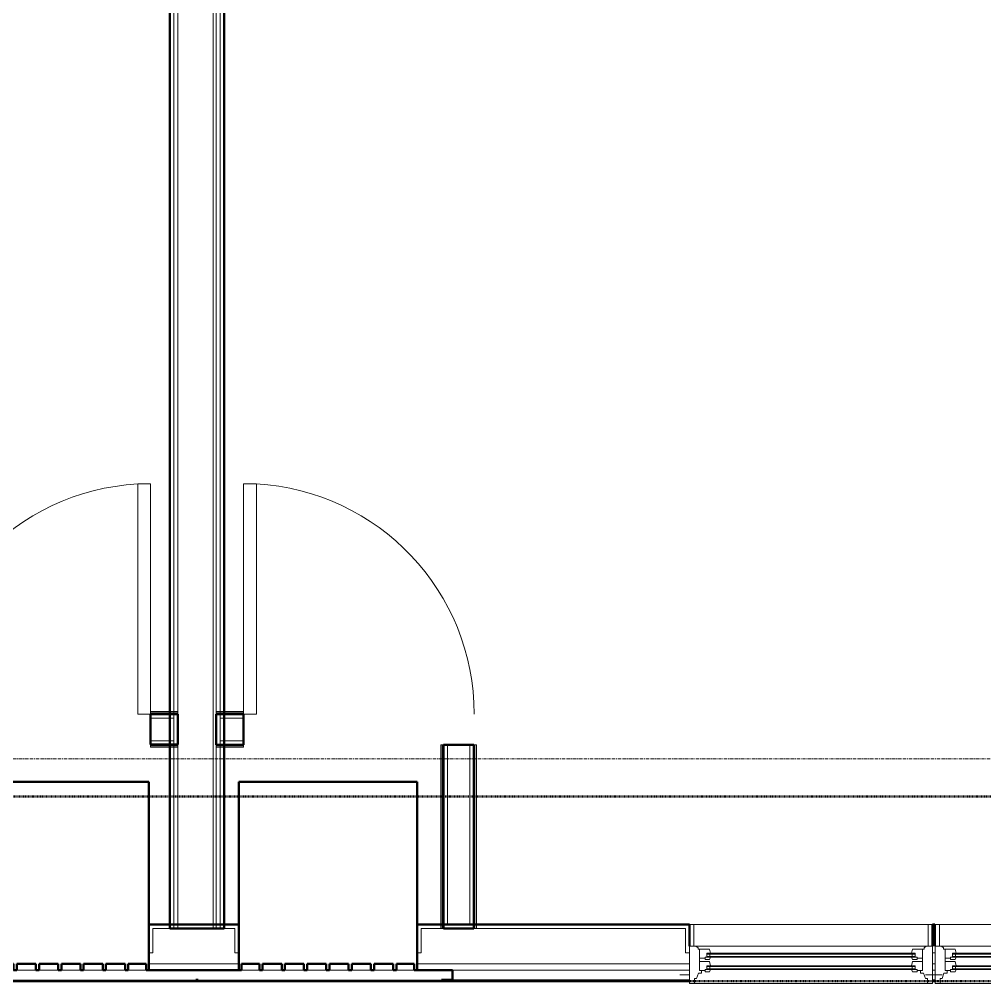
# Model space of a CAD drawing. Header units: inches. Extents: x -4235 to -464, y 9767 to 12347.
# Drawn here: x -2742.5 to -2591.6, y 11247 to 11397.8 of the extents above; entities that cross this region are included whole.
import ezdxf

# ---------------------------------------------------------------- set-up
doc = ezdxf.new("R2010")
doc.units = ezdxf.units.IN
doc.header["$MEASUREMENT"] = 0
doc.linetypes.add('Dash 1_16_', pattern=[0.125, 0.0625, -0.0625])
doc.linetypes.add('Grid Line 1_2_', pattern=[0.875, 0.5, -0.125, 0.125, -0.125])
for name, color, linetype, lineweight in [('0-1', 7, 'Continuous', 5), ('0-2', 10, 'Continuous', 9), ('A-DOOR-1', 7, 'Continuous', 9), ('A-DOOR-2', 90, 'Continuous', 20), ('A-GENM', 5, 'Continuous', 9), ('A-GENM-5', 5, 'Continuous', 50), ('A-GLAZ-1', 151, 'Continuous', 9), ('A-GLAZ-2', 151, 'Continuous', 20), ('A-GLAZ-3', 151, 'Continuous', 50), ('A-WALL', 113, 'Continuous', 13), ('A-WALL-1', 250, 'Continuous', 50), ('A-WALL-2', 50, 'Continuous', 13), ('A-WALL-3', 10, 'Continuous', 9), ('A-WALL-4', 254, 'Continuous', 9), ('A-WALL-5', 7, 'Continuous', 9), ('A-WALL-6', 113, 'Continuous', 9), ('A-WALL-7', 113, 'Continuous', 50), ('C-PROP-LINE-1', 91, 'Dash 1_16_', 50), ('I-WALL-1', 250, 'Continuous', 50), ('I-WALL-2', 10, 'Continuous', 9), ('I-WALL-3', 254, 'Continuous', 9), ('S-GRID-1', 1, 'Grid Line 1_2_', 9)]:
    doc.layers.add(name, color=color, linetype=linetype, lineweight=lineweight)

# ---------------------------------------------------------------- blocks, each defined once
blk = doc.blocks.new('Basic Wall _ INT - W4BØF - _5_8 GYP - 2X4 WOOD_BATT_ - 5_8 GYP_ - ___-3182013-BACKGROUND - 3RD FLOOR')
at = {"layer": 'A-WALL-3'}
for p, q in [((-2718.38, 11289.49), (-2718.95, 11289.49)), ((-2718.95, 11289.14), (-2718.38, 11289.14)), ((-2717.72, 11289.49), (-2718.35, 11289.49)), ((-2718.35, 11289.14), (-2717.72, 11289.14)), ((-2717.72, 11289.49), (-2717.72, 11289.55)), ((-2717.72, 11289.55), (-2717.72, 11289.43)), ((-2717.72, 11289.34), (-2717.72, 11289.49)), ((-2717.72, 11289.43), (-2717.72, 11289.28)), ((-2717.72, 11289.28), (-2717.72, 11289.34)), ((-2717.72, 11289.28), (-2717.72, 11289.26)), ((-2717.72, 11289.26), (-2717.72, 11289.25)), ((-2717.72, 11289.26), (-2717.72, 11289.26)), ((-2717.72, 11289.25), (-2717.72, 11289.24)), ((-2717.72, 11289.24), (-2717.72, 11289.18)), ((-2717.72, 11289.18), (-2717.72, 11289.14)), ((-2717.72, 11289.14), (-2717.72, 11289.16))]:
    blk.add_line(p, q, dxfattribs=at)
at = {"layer": 'A-WALL-4'}
for p, q in [((-2722, 11289.55), (-2722, 11289.49)), ((-2722, 11289.49), (-2722, 11289.34)), ((-2718.97, 11289.49), (-2722, 11289.49)), ((-2722, 11289.34), (-2722, 11289.28)), ((-2722, 11289.16), (-2722, 11289.14)), ((-2722, 11289.14), (-2718.97, 11289.14)), ((-2718.38, 11289.55), (-2718.95, 11289.55)), ((-2718.38, 11289.26), (-2718.95, 11289.26)), ((-2717.72, 11289.55), (-2718.35, 11289.55)), ((-2717.72, 11289.26), (-2718.35, 11289.26))]:
    blk.add_line(p, q, dxfattribs=at)
at = {"layer": 'A-WALL-5'}
for p, q in [((-2722, 11289.26), (-2722, 11289.55)), ((-2718.97, 11289.55), (-2722, 11289.55)), ((-2718.97, 11289.26), (-2722, 11289.26)), ((-2722, 11289.18), (-2722, 11289.26)), ((-2722, 11289.14), (-2722, 11289.18))]:
    blk.add_line(p, q, dxfattribs=at)
blk = doc.blocks.new('Basic Wall _ INT - W4BØF - _5_8 GYP - 2X4 WOOD_BATT_ - 5_8 GYP_ - ___-3182012-BACKGROUND - 3RD FLOOR')
at = {"layer": 'A-WALL-3'}
for p, q in [((-2718.95, 11284.39), (-2718.38, 11284.39)), ((-2718.38, 11284.04), (-2718.95, 11284.04)), ((-2718.35, 11284.39), (-2717.72, 11284.39)), ((-2717.72, 11284.04), (-2718.35, 11284.04)), ((-2717.72, 11284.39), (-2717.72, 11284.34)), ((-2717.72, 11284.36), (-2717.72, 11284.39)), ((-2717.72, 11284.34), (-2717.72, 11284.32)), ((-2717.72, 11284.32), (-2717.72, 11284.26)), ((-2717.72, 11284.26), (-2717.72, 11284.24)), ((-2717.72, 11284.18), (-2717.72, 11284.25)), ((-2717.72, 11284.24), (-2717.72, 11284.18)), ((-2717.72, 11284.18), (-2717.72, 11284.09)), ((-2717.72, 11284.04), (-2717.72, 11284.18)), ((-2717.72, 11284.09), (-2717.72, 11283.97)), ((-2717.72, 11283.97), (-2717.72, 11284.04))]:
    blk.add_line(p, q, dxfattribs=at)
at = {"layer": 'A-WALL-4'}
for p, q in [((-2722, 11284.39), (-2722, 11284.36)), ((-2722, 11284.39), (-2718.97, 11284.39)), ((-2722, 11284.25), (-2722, 11284.18)), ((-2722, 11284.18), (-2722, 11284.04)), ((-2722, 11284.04), (-2722, 11283.97)), ((-2718.97, 11284.04), (-2722, 11284.04)), ((-2718.95, 11284.26), (-2718.38, 11284.26)), ((-2718.38, 11283.97), (-2718.95, 11283.97)), ((-2718.35, 11284.26), (-2717.72, 11284.26)), ((-2717.72, 11283.97), (-2718.35, 11283.97))]:
    blk.add_line(p, q, dxfattribs=at)
at = {"layer": 'A-WALL-5'}
for p, q in [((-2722, 11284.34), (-2722, 11284.39)), ((-2722, 11284.26), (-2722, 11284.34)), ((-2722, 11284.26), (-2718.97, 11284.26)), ((-2722, 11283.97), (-2722, 11284.26)), ((-2718.97, 11283.97), (-2722, 11283.97))]:
    blk.add_line(p, q, dxfattribs=at)
blk = doc.blocks.new('SWING - SINGLE - FLUSH - 36_ x 80_ - OFFSET PIVOT DOOR AT MAGIC PAK AND WASHER_DRYER-3199414-BACKGROUND - 3RD FLOOR')
at = {"layer": 'A-DOOR-1'}
blk.add_arc((18, 2.37), 36.07, 93.1789, 180, dxfattribs=at)
at = {"layer": 'A-DOOR-2'}
for p, q in [((16, 2.37), (16, 38.39)), ((18, 38.39), (16, 38.39)), ((18, 2.37), (18, 38.39)), ((18, 2.37), (16, 2.37))]:
    blk.add_line(p, q, dxfattribs=at)
blk = doc.blocks.new('Basic Wall _ INT - W4BØF - _5_8 GYP - 2X4 WOOD_BATT_ - 5_8 GYP_ - ___-3182015-BACKGROUND - 3RD FLOOR')
at = {"layer": 'A-WALL-3'}
for p, q in [((-2671.45, 11256.26), (-2671.45, 11255.64)), ((-2671.1, 11255.64), (-2671.1, 11256.26)), ((-2671.45, 11255.64), (-2671.42, 11255.64)), ((-2671.41, 11255.64), (-2671.45, 11255.64)), ((-2671.33, 11255.64), (-2671.41, 11255.64)), ((-2671.32, 11255.64), (-2671.33, 11255.64)), ((-2671.3, 11255.64), (-2671.32, 11255.64)), ((-2671.31, 11255.64), (-2671.25, 11255.64)), ((-2671.03, 11255.64), (-2671.3, 11255.64)), ((-2671.24, 11255.64), (-2671.1, 11255.64)), ((-2671.1, 11255.64), (-2671.03, 11255.64))]:
    blk.add_line(p, q, dxfattribs=at)
at = {"layer": 'A-WALL-4'}
for p, q in [((-2671.42, 11284.38), (-2671.45, 11284.38)), ((-2671.45, 11284.38), (-2671.45, 11256.26)), ((-2671.25, 11284.38), (-2671.31, 11284.38)), ((-2671.1, 11284.38), (-2671.24, 11284.38)), ((-2671.03, 11284.38), (-2671.1, 11284.38)), ((-2671.1, 11256.26), (-2671.1, 11284.38)), ((-2671.32, 11255.64), (-2671.32, 11256.26)), ((-2671.03, 11255.64), (-2671.03, 11256.26))]:
    blk.add_line(p, q, dxfattribs=at)
at = {"layer": 'A-WALL-5'}
for p, q in [((-2671.45, 11284.38), (-2671.41, 11284.38)), ((-2671.41, 11284.38), (-2671.32, 11284.38)), ((-2671.32, 11256.26), (-2671.32, 11284.38)), ((-2671.32, 11284.38), (-2671.03, 11284.38)), ((-2671.03, 11256.26), (-2671.03, 11284.38))]:
    blk.add_line(p, q, dxfattribs=at)
blk = doc.blocks.new('Basic Wall _ INT - W4BØF - _5_8 GYP - 2X4 WOOD_BATT_ - 5_8 GYP_ - ___-3182014-BACKGROUND - 3RD FLOOR')
at = {"layer": 'A-WALL-3'}
for p, q in [((-2676.55, 11255.64), (-2676.55, 11256.26)), ((-2676.2, 11256.26), (-2676.2, 11255.64)), ((-2676.32, 11255.64), (-2676.61, 11255.64)), ((-2676.61, 11255.64), (-2676.55, 11255.64)), ((-2676.55, 11255.64), (-2676.4, 11255.64)), ((-2676.4, 11255.64), (-2676.34, 11255.64)), ((-2676.31, 11255.64), (-2676.32, 11255.64)), ((-2676.3, 11255.64), (-2676.31, 11255.64)), ((-2676.26, 11255.64), (-2676.3, 11255.64)), ((-2676.24, 11255.64), (-2676.26, 11255.64)), ((-2676.2, 11255.64), (-2676.24, 11255.64)), ((-2676.22, 11255.64), (-2676.2, 11255.64))]:
    blk.add_line(p, q, dxfattribs=at)
at = {"layer": 'A-WALL-4'}
for p, q in [((-2676.55, 11284.38), (-2676.61, 11284.38)), ((-2676.4, 11284.38), (-2676.55, 11284.38)), ((-2676.55, 11256.26), (-2676.55, 11284.38)), ((-2676.34, 11284.38), (-2676.4, 11284.38)), ((-2676.2, 11284.38), (-2676.22, 11284.38)), ((-2676.2, 11284.38), (-2676.2, 11256.26)), ((-2676.61, 11255.64), (-2676.61, 11256.26)), ((-2676.32, 11256.26), (-2676.32, 11255.64))]:
    blk.add_line(p, q, dxfattribs=at)
at = {"layer": 'A-WALL-5'}
for p, q in [((-2676.61, 11284.38), (-2676.32, 11284.38)), ((-2676.61, 11256.26), (-2676.61, 11284.38)), ((-2676.32, 11284.38), (-2676.32, 11256.26)), ((-2676.32, 11284.38), (-2676.24, 11284.38)), ((-2676.24, 11284.38), (-2676.2, 11284.38))]:
    blk.add_line(p, q, dxfattribs=at)
blk = doc.blocks.new('Basic Wall _ INT - W4BØF - _5_8 GYP - 2X4 WOOD_BATT_ - 5_8 GYP_ - ___-3182017-BACKGROUND - 3RD FLOOR')
at = {"layer": 'A-WALL-3'}
for p, q in [((-2711.72, 11289.26), (-2711.72, 11289.55)), ((-2711.72, 11289.55), (-2711.72, 11289.48)), ((-2711.72, 11289.48), (-2711.72, 11289.34)), ((-2711.1, 11289.48), (-2711.72, 11289.48)), ((-2711.72, 11289.33), (-2711.72, 11289.27)), ((-2711.72, 11289.25), (-2711.72, 11289.26)), ((-2711.72, 11289.22), (-2711.72, 11289.25)), ((-2711.72, 11289.2), (-2711.72, 11289.22)), ((-2711.72, 11289.17), (-2711.72, 11289.2)), ((-2711.72, 11289.13), (-2711.72, 11289.17)), ((-2711.72, 11289.16), (-2711.72, 11289.13)), ((-2711.72, 11289.13), (-2711.1, 11289.13)), ((-2710.5, 11289.48), (-2711.06, 11289.48)), ((-2711.06, 11289.13), (-2710.5, 11289.13))]:
    blk.add_line(p, q, dxfattribs=at)
at = {"layer": 'A-WALL-4'}
for p, q in [((-2711.1, 11289.55), (-2711.72, 11289.55)), ((-2711.1, 11289.26), (-2711.72, 11289.26)), ((-2710.5, 11289.55), (-2711.06, 11289.55)), ((-2710.5, 11289.26), (-2711.06, 11289.26)), ((-2707.45, 11289.48), (-2710.47, 11289.48)), ((-2710.47, 11289.13), (-2707.45, 11289.13)), ((-2707.45, 11289.48), (-2707.45, 11289.55)), ((-2707.45, 11289.34), (-2707.45, 11289.48)), ((-2707.45, 11289.27), (-2707.45, 11289.33)), ((-2707.45, 11289.13), (-2707.45, 11289.16))]:
    blk.add_line(p, q, dxfattribs=at)
at = {"layer": 'A-WALL-5'}
for p, q in [((-2707.45, 11289.55), (-2710.47, 11289.55)), ((-2707.45, 11289.26), (-2710.47, 11289.26)), ((-2707.45, 11289.55), (-2707.45, 11289.26)), ((-2707.45, 11289.26), (-2707.45, 11289.17)), ((-2707.45, 11289.17), (-2707.45, 11289.13))]:
    blk.add_line(p, q, dxfattribs=at)
blk = doc.blocks.new('Basic Wall _ INT - W4BØF - _5_8 GYP - 2X4 WOOD_BATT_ - 5_8 GYP_ - ___-3182016-BACKGROUND - 3RD FLOOR')
at = {"layer": 'A-WALL-3'}
for p, q in [((-2711.72, 11284.38), (-2711.72, 11284.36)), ((-2711.72, 11284.34), (-2711.72, 11284.38)), ((-2711.72, 11284.38), (-2711.1, 11284.38)), ((-2711.72, 11284.26), (-2711.72, 11284.34)), ((-2711.72, 11284.24), (-2711.72, 11284.26)), ((-2711.72, 11284.24), (-2711.72, 11284.18)), ((-2711.72, 11284.09), (-2711.72, 11284.24)), ((-2711.72, 11284.18), (-2711.72, 11284.03)), ((-2711.72, 11283.97), (-2711.72, 11284.09)), ((-2711.72, 11284.03), (-2711.72, 11283.97)), ((-2711.1, 11284.03), (-2711.72, 11284.03)), ((-2711.07, 11284.38), (-2710.49, 11284.38)), ((-2710.49, 11284.03), (-2711.07, 11284.03))]:
    blk.add_line(p, q, dxfattribs=at)
at = {"layer": 'A-WALL-4'}
for p, q in [((-2711.72, 11284.26), (-2711.1, 11284.26)), ((-2711.1, 11283.97), (-2711.72, 11283.97)), ((-2711.07, 11284.26), (-2710.49, 11284.26)), ((-2710.49, 11283.97), (-2711.07, 11283.97)), ((-2710.47, 11284.38), (-2707.45, 11284.38)), ((-2707.45, 11284.03), (-2710.47, 11284.03)), ((-2707.45, 11284.36), (-2707.45, 11284.38)), ((-2707.45, 11284.18), (-2707.45, 11284.24)), ((-2707.45, 11284.03), (-2707.45, 11284.18)), ((-2707.45, 11283.97), (-2707.45, 11284.03))]:
    blk.add_line(p, q, dxfattribs=at)
at = {"layer": 'A-WALL-5'}
for p, q in [((-2710.47, 11284.26), (-2707.45, 11284.26)), ((-2707.45, 11283.97), (-2710.47, 11283.97)), ((-2707.45, 11284.38), (-2707.45, 11284.34)), ((-2707.45, 11284.34), (-2707.45, 11284.26)), ((-2707.45, 11284.26), (-2707.45, 11283.97))]:
    blk.add_line(p, q, dxfattribs=at)
blk = doc.blocks.new('SWING - SINGLE - FLUSH - 36_ x 80_ - OFFSET PIVOT DOOR AT MAGIC PAK AND WASHER_DRYER-3199415-BACKGROUND - 3RD FLOOR')
at = {"layer": 'A-DOOR-1'}
blk.add_arc((18, -2.38), 36.07, 180, 266.8211, dxfattribs=at)
at = {"layer": 'A-DOOR-2'}
for p, q in [((16, -2.38), (16, -38.39)), ((18, -2.38), (16, -2.38)), ((18, -2.38), (18, -38.39)), ((18, -38.39), (16, -38.39))]:
    blk.add_line(p, q, dxfattribs=at)
blk = doc.blocks.new('CTR - 1st Phase - Unit Layouts_rvt-1-BACKGROUND - 3RD FLOOR')
at = {"layer": 'A-WALL-1'}
for p, q in [((-2717.72, 11289.14), (-2722, 11289.14)), ((-2722, 11289.14), (-2722, 11284.39)), ((-2717.72, 11288.51), (-2717.72, 11289.14)), ((-2707.45, 11289.13), (-2711.72, 11289.13)), ((-2711.72, 11289.13), (-2711.72, 11288.51)), ((-2707.45, 11284.38), (-2707.45, 11289.13)), ((-2717.72, 11285.01), (-2717.72, 11288.51)), ((-2711.72, 11288.51), (-2711.72, 11285.01)), ((-2717.72, 11284.39), (-2717.72, 11285.01)), ((-2711.72, 11285.01), (-2711.72, 11284.38)), ((-2722, 11284.39), (-2717.72, 11284.39)), ((-2711.72, 11284.38), (-2707.45, 11284.38)), ((-2671.45, 11284.38), (-2676.2, 11284.38)), ((-2676.2, 11284.38), (-2676.2, 11255.64)), ((-2671.45, 11255.64), (-2671.45, 11284.38)), ((-2676.2, 11255.64), (-2675.57, 11255.64)), ((-2675.57, 11255.64), (-2672.07, 11255.64)), ((-2672.07, 11255.64), (-2671.45, 11255.64))]:
    blk.add_line(p, q, dxfattribs=at)
at = {"layer": 'A-WALL-2'}
for p, q in [((-2718.35, 11288.51), (-2722, 11288.51)), ((-2718.35, 11285.01), (-2718.35, 11288.51)), ((-2711.1, 11288.51), (-2707.45, 11288.51)), ((-2711.1, 11288.51), (-2711.1, 11285.01)), ((-2718.35, 11285.01), (-2722, 11285.01)), ((-2711.1, 11285.01), (-2707.45, 11285.01)), ((-2675.57, 11284.38), (-2675.57, 11256.26)), ((-2672.07, 11284.38), (-2672.07, 11256.26)), ((-2675.57, 11256.26), (-2672.07, 11256.26))]:
    blk.add_line(p, q, dxfattribs=at)
at = {"layer": 'A-WALL-3'}
for p, q in [((-2718.97, 11289.14), (-2722, 11289.14)), ((-2718.38, 11289.14), (-2718.95, 11289.14)), ((-2717.72, 11289.14), (-2718.35, 11289.14)), ((-2717.72, 11289.14), (-2717.72, 11284.39)), ((-2711.1, 11289.13), (-2711.72, 11289.13)), ((-2711.72, 11284.38), (-2711.72, 11289.13)), ((-2710.5, 11289.13), (-2711.06, 11289.13)), ((-2707.45, 11289.13), (-2710.47, 11289.13)), ((-2722, 11284.39), (-2718.97, 11284.39)), ((-2718.95, 11284.39), (-2718.38, 11284.39)), ((-2718.35, 11284.39), (-2717.72, 11284.39)), ((-2711.72, 11284.38), (-2711.1, 11284.38)), ((-2711.07, 11284.38), (-2710.49, 11284.38)), ((-2710.47, 11284.38), (-2707.45, 11284.38)), ((-2676.2, 11284.38), (-2676.2, 11256.26)), ((-2671.45, 11256.26), (-2671.45, 11284.38)), ((-2676.2, 11256.26), (-2676.2, 11255.64)), ((-2671.45, 11255.64), (-2671.45, 11256.26)), ((-2671.45, 11255.64), (-2676.2, 11255.64))]:
    blk.add_line(p, q, dxfattribs=at)
at = {"layer": 'A-WALL-4'}
for p, q in [((-2722, 11284.39), (-2722, 11289.14)), ((-2707.45, 11289.13), (-2707.45, 11284.38)), ((-2676.2, 11284.38), (-2671.45, 11284.38))]:
    blk.add_line(p, q, dxfattribs=at)
at = {"layer": '0-2'}
for name, p in [('SWING - SINGLE - FLUSH - 36_ x 80_ - OFFSET PIVOT DOOR AT MAGIC PAK AND WASHER_DRYER-3199414-BACKGROUND - 3RD FLOOR', (-2740, 11286.76)), ('Basic Wall _ INT - W4BØF - _5_8 GYP - 2X4 WOOD_BATT_ - 5_8 GYP_ - ___-3182013-BACKGROUND - 3RD FLOOR', (0, 0)), ('Basic Wall _ INT - W4BØF - _5_8 GYP - 2X4 WOOD_BATT_ - 5_8 GYP_ - ___-3182017-BACKGROUND - 3RD FLOOR', (0, 0)), ('Basic Wall _ INT - W4BØF - _5_8 GYP - 2X4 WOOD_BATT_ - 5_8 GYP_ - ___-3182012-BACKGROUND - 3RD FLOOR', (0, 0)), ('Basic Wall _ INT - W4BØF - _5_8 GYP - 2X4 WOOD_BATT_ - 5_8 GYP_ - ___-3182016-BACKGROUND - 3RD FLOOR', (0, 0)), ('Basic Wall _ INT - W4BØF - _5_8 GYP - 2X4 WOOD_BATT_ - 5_8 GYP_ - ___-3182014-BACKGROUND - 3RD FLOOR', (0, 0)), ('Basic Wall _ INT - W4BØF - _5_8 GYP - 2X4 WOOD_BATT_ - 5_8 GYP_ - ___-3182015-BACKGROUND - 3RD FLOOR', (0, 0))]:
    blk.add_blockref(name, p, dxfattribs=at)
at = {"layer": '0-2', "rotation": 180}
blk.add_blockref('SWING - SINGLE - FLUSH - 36_ x 80_ - OFFSET PIVOT DOOR AT MAGIC PAK AND WASHER_DRYER-3199415-BACKGROUND - 3RD FLOOR', (-2689.45, 11286.76), dxfattribs=at)
blk = doc.blocks.new('CTR - 1st Phase - Common Walls_rvt-1-BACKGROUND - 3RD FLOOR')
at = {"layer": 'A-WALL-2'}
for p, q in [((-2718.35, 11255.64), (-2718.35, 11622.61)), ((-2717.72, 11255.64), (-2717.72, 11622.61)), ((-2712.22, 11255.64), (-2712.22, 11622.61)), ((-2711.72, 11255.64), (-2711.72, 11622.61)), ((-2711.1, 11255.64), (-2711.1, 11622.61))]:
    blk.add_line(p, q, dxfattribs=at)
at = {"layer": 'I-WALL-1'}
for p, q in [((-2718.97, 11622.61), (-2718.97, 11255.64)), ((-2710.47, 11255.64), (-2710.47, 11622.61)), ((-2718.97, 11255.64), (-2710.47, 11255.64))]:
    blk.add_line(p, q, dxfattribs=at)
at = {"layer": 'I-WALL-2'}
for p, q in [((-2718.97, 11289.55), (-2718.97, 11289.47)), ((-2718.97, 11289.43), (-2718.97, 11289.37)), ((-2718.97, 11289.14), (-2718.97, 11284.39)), ((-2710.47, 11289.43), (-2710.47, 11289.51)), ((-2710.47, 11289.33), (-2710.47, 11289.4)), ((-2710.47, 11284.38), (-2710.47, 11289.13)), ((-2718.97, 11284.18), (-2718.97, 11284.12)), ((-2718.97, 11284.09), (-2718.97, 11284.01)), ((-2710.47, 11284.09), (-2710.47, 11284.15)), ((-2710.47, 11283.97), (-2710.47, 11284.05)), ((-2718.97, 11256.26), (-2718.97, 11255.64)), ((-2710.47, 11255.64), (-2710.47, 11256.26)), ((-2710.47, 11255.64), (-2718.97, 11255.64))]:
    blk.add_line(p, q, dxfattribs=at)
at = {"layer": 'I-WALL-3'}
for p, q in [((-2718.97, 11622.61), (-2718.97, 11289.55)), ((-2710.47, 11289.55), (-2710.47, 11622.61)), ((-2718.97, 11283.97), (-2718.97, 11256.26)), ((-2710.47, 11256.26), (-2710.47, 11283.97))]:
    blk.add_line(p, q, dxfattribs=at)
blk = doc.blocks.new('Perforated Panel at Magic-Pak - hvac panel - 3rd floor-2505074-BACKGROUND - 3RD FLOOR')
at = {"layer": 'A-GLAZ-3'}
for p, q in [((-19.01, -4.38), (19.01, -4.38)), ((-19.01, -4.44), (-19.01, -4.38)), ((19.01, -4.44), (-19.01, -4.44)), ((19.01, -4.38), (19.01, -4.44))]:
    blk.add_line(p, q, dxfattribs=at)
blk = doc.blocks.new('Window-Double_Hung-Andersen-400_Series-Tilt_Wash - DOUBLE HUNG - COTTAGE - 3RD FLOOR-2888224-BACKGROUND - 3RD FLOOR')
at = {"layer": 'A-GLAZ-1'}
for p, q in [((-16.29, 2.5), (-15.7, 2.5)), ((-16.29, 2.12), (-15.7, 2.12)), ((-15.82, 2.5), (-15.82, 2.12)), ((-15.7, 2.62), (15.7, 2.62)), ((-15.7, 2.5), (15.7, 2.5)), ((-15.7, 2.12), (15.7, 2.12)), ((-15.7, 2), (15.7, 2)), ((16.29, 2.5), (15.7, 2.5)), ((16.29, 2.12), (15.7, 2.12)), ((15.82, 2.5), (15.82, 2.12)), ((-16.29, 0.56), (-15.7, 0.56)), ((-16.29, 0.19), (-15.7, 0.19)), ((-15.82, 0.56), (-15.82, 0.19)), ((-15.7, 0.69), (15.7, 0.69)), ((-15.7, 0.56), (15.7, 0.56)), ((-15.7, 0.19), (15.7, 0.19)), ((-15.7, 0.06), (15.7, 0.06)), ((16.29, 0.56), (15.7, 0.56)), ((16.29, 0.19), (15.7, 0.19)), ((15.82, 0.56), (15.82, 0.19)), ((18.95, -1.06), (-18.95, -1.06)), ((-18.95, -1.06), (-18.95, -4.44)), ((-18.32, -1.06), (-18.32, -4.44)), ((18.32, -1.06), (18.32, -4.44)), ((18.95, -4.44), (18.95, -1.06)), ((-19.01, -3.94), (-19.01, -2.44)), ((-19.01, -2.44), (-18.95, -2.44)), ((18.95, -2.44), (19.01, -2.44)), ((19.01, -2.44), (19.01, -3.94)), ((-18.95, -3.94), (-19.01, -3.94)), ((-18.95, -4.44), (18.95, -4.44)), ((19.01, -3.94), (18.95, -3.94))]:
    blk.add_line(p, q, dxfattribs=at)
at = {"layer": 'A-GLAZ-2'}
for p, q in [((19.01, 4.81), (-19.01, 4.81)), ((-19.01, 4.81), (-19.01, -1.06)), ((-18.2, 4.81), (-18.2, 4)), ((18.2, 4.81), (18.2, 4)), ((19.01, -1.06), (19.01, 4.81)), ((-19.01, 3.44), (-20.51, 3.44)), ((-18.2, 4), (-17.92, 4)), ((-17.92, 4), (-17.61, 3.19)), ((-17.61, 3.19), (-17.14, 3.19)), ((-17.14, 3.19), (-17.14, 2.75)), ((17.14, 3.19), (17.14, 2.75)), ((17.61, 3.19), (17.14, 3.19)), ((17.92, 4), (17.61, 3.19)), ((18.2, 4), (17.92, 4)), ((19.01, 3.44), (20.51, 3.44)), ((-17.42, 2.75), (-16.57, 2.75)), ((-17.42, 2.75), (-17.42, -0.56)), ((-15.86, 2.97), (-16.57, 2.97)), ((-16.57, 2.62), (-16.57, 2.97)), ((-15.7, 2.62), (-16.57, 2.62)), ((-16.29, 2.62), (-16.29, 2)), ((-15.7, 2), (-16.29, 2)), ((-15.86, 2.97), (-15.7, 2.62)), ((-15.86, 1.37), (-15.7, 2)), ((15.86, 2.97), (15.7, 2.62)), ((15.7, 2.62), (16.57, 2.62)), ((15.7, 2), (16.29, 2)), ((15.86, 1.37), (15.7, 2)), ((15.86, 2.97), (16.57, 2.97)), ((16.29, 2.62), (16.29, 2)), ((16.57, 2.62), (16.57, 2.97)), ((17.42, 2.75), (16.57, 2.75)), ((17.42, 2.75), (17.42, -0.56)), ((-17.42, 1.37), (-15.86, 1.37)), ((-17.42, 0.81), (-16.57, 0.81)), ((-15.86, 1.03), (-16.57, 1.03)), ((-16.57, 0.69), (-16.57, 1.03)), ((-15.7, 0.69), (-16.57, 0.69)), ((-16.29, 0.69), (-16.29, 0.06)), ((-15.7, 0.06), (-16.29, 0.06)), ((-15.86, 1.03), (-15.7, 0.69)), ((-15.86, -0.56), (-15.7, 0.06)), ((15.86, 1.03), (15.7, 0.69)), ((15.7, 0.69), (16.57, 0.69)), ((15.7, 0.06), (16.29, 0.06)), ((15.86, -0.56), (15.7, 0.06)), ((17.42, 1.37), (15.86, 1.37)), ((15.86, 1.03), (16.57, 1.03)), ((16.29, 0.69), (16.29, 0.06)), ((16.57, 0.69), (16.57, 1.03)), ((17.42, 0.81), (16.57, 0.81)), ((-19.01, -1.06), (19.01, -1.06)), ((-17.67, -0.78), (-18, -1.06)), ((-17.67, -0.78), (-17.67, -0.56)), ((-17.67, -0.56), (-15.86, -0.56)), ((17.67, -0.56), (15.86, -0.56)), ((17.67, -0.78), (17.67, -0.56)), ((17.67, -0.78), (18, -1.06))]:
    blk.add_line(p, q, dxfattribs=at)
blk = doc.blocks.new('V-Series_EWC4_SPVU_RFA_2015 - 2ND AND 3RD FLOOR-V208-BACKGROUND - 3RD FLOOR')
at = {"layer": 'A-GENM'}
for p, q in [((-2746.89, 11249.14), (-2749.69, 11249.14)), ((-2743.4, 11249.14), (-2746.39, 11249.14)), ((-2739.92, 11249.14), (-2742.9, 11249.14)), ((-2736.44, 11249.14), (-2739.42, 11249.14)), ((-2732.95, 11249.14), (-2735.94, 11249.14)), ((-2729.47, 11249.14), (-2732.45, 11249.14)), ((-2725.98, 11249.14), (-2728.97, 11249.14)), ((-2722.69, 11249.14), (-2725.48, 11249.14))]:
    blk.add_line(p, q, dxfattribs=at)
at = {"layer": 'A-GENM-5'}
for p, q in [((-2722.25, 11278.58), (-2750.12, 11278.58)), ((-2750.12, 11278.58), (-2750.12, 11249.14)), ((-2722.25, 11249.14), (-2722.25, 11278.58)), ((-2749.69, 11249.14), (-2749.69, 11250.14)), ((-2749.69, 11250.14), (-2746.89, 11250.14)), ((-2746.89, 11250.14), (-2746.89, 11249.14)), ((-2746.39, 11249.14), (-2746.39, 11250.14)), ((-2746.39, 11250.14), (-2743.4, 11250.14)), ((-2743.4, 11250.14), (-2743.4, 11249.14)), ((-2742.9, 11249.14), (-2742.9, 11250.14)), ((-2742.9, 11250.14), (-2739.92, 11250.14)), ((-2739.92, 11250.14), (-2739.92, 11249.14)), ((-2739.42, 11249.14), (-2739.42, 11250.14)), ((-2739.42, 11250.14), (-2736.44, 11250.14)), ((-2736.44, 11250.14), (-2736.44, 11249.14)), ((-2735.94, 11249.14), (-2735.94, 11250.14)), ((-2735.94, 11250.14), (-2732.95, 11250.14)), ((-2732.95, 11250.14), (-2732.95, 11249.14)), ((-2732.45, 11249.14), (-2732.45, 11250.14)), ((-2732.45, 11250.14), (-2729.47, 11250.14)), ((-2729.47, 11250.14), (-2729.47, 11249.14)), ((-2728.97, 11249.14), (-2728.97, 11250.14)), ((-2728.97, 11250.14), (-2725.98, 11250.14)), ((-2725.98, 11250.14), (-2725.98, 11249.14)), ((-2725.48, 11249.14), (-2725.48, 11250.14)), ((-2725.48, 11250.14), (-2722.69, 11250.14)), ((-2722.69, 11250.14), (-2722.69, 11249.14)), ((-2750.12, 11249.14), (-2749.69, 11249.14)), ((-2746.89, 11249.14), (-2746.39, 11249.14)), ((-2743.4, 11249.14), (-2742.9, 11249.14)), ((-2739.92, 11249.14), (-2739.42, 11249.14)), ((-2736.44, 11249.14), (-2735.94, 11249.14)), ((-2732.95, 11249.14), (-2732.45, 11249.14)), ((-2729.47, 11249.14), (-2728.97, 11249.14)), ((-2725.98, 11249.14), (-2725.48, 11249.14)), ((-2722.69, 11249.14), (-2722.25, 11249.14))]:
    blk.add_line(p, q, dxfattribs=at)
blk = doc.blocks.new('V-Series_EWC4_SPVU_RFA_2015 - 2ND AND 3RD FLOOR-2226480-BACKGROUND - 3RD FLOOR')
at = {"layer": 'A-GENM'}
for p, q in [((-3858.97, 11733.36), (-3858.97, 11736.15)), ((-3858.97, 11729.87), (-3858.97, 11732.86)), ((-3858.97, 11726.39), (-3858.97, 11729.37)), ((-3858.97, 11722.9), (-3858.97, 11725.89)), ((-3858.97, 11719.42), (-3858.97, 11722.4)), ((-3858.97, 11715.93), (-3858.97, 11718.92)), ((-3858.97, 11712.45), (-3858.97, 11715.43)), ((-3858.97, 11709.15), (-3858.97, 11711.95))]:
    blk.add_line(p, q, dxfattribs=at)
at = {"layer": 'A-GENM-5'}
for p, q in [((-3829.54, 11736.59), (-3858.97, 11736.59)), ((-3858.97, 11736.59), (-3858.97, 11736.15)), ((-3858.97, 11736.15), (-3857.97, 11736.15)), ((-3857.97, 11736.15), (-3857.97, 11733.36)), ((-3829.54, 11708.71), (-3829.54, 11736.59)), ((-3857.97, 11733.36), (-3858.97, 11733.36)), ((-3858.97, 11733.36), (-3858.97, 11732.86)), ((-3858.97, 11732.86), (-3857.97, 11732.86)), ((-3857.97, 11732.86), (-3857.97, 11729.87)), ((-3857.97, 11729.87), (-3858.97, 11729.87)), ((-3858.97, 11729.87), (-3858.97, 11729.37)), ((-3858.97, 11729.37), (-3857.97, 11729.37)), ((-3857.97, 11729.37), (-3857.97, 11726.39)), ((-3857.97, 11726.39), (-3858.97, 11726.39)), ((-3858.97, 11726.39), (-3858.97, 11725.89)), ((-3858.97, 11725.89), (-3857.97, 11725.89)), ((-3857.97, 11725.89), (-3857.97, 11722.9)), ((-3857.97, 11722.9), (-3858.97, 11722.9)), ((-3858.97, 11722.9), (-3858.97, 11722.4)), ((-3858.97, 11722.4), (-3857.97, 11722.4)), ((-3857.97, 11722.4), (-3857.97, 11719.42)), ((-3857.97, 11719.42), (-3858.97, 11719.42)), ((-3858.97, 11719.42), (-3858.97, 11718.92)), ((-3858.97, 11718.92), (-3857.97, 11718.92)), ((-3857.97, 11718.92), (-3857.97, 11715.93)), ((-3857.97, 11715.93), (-3858.97, 11715.93)), ((-3858.97, 11715.93), (-3858.97, 11715.43)), ((-3858.97, 11715.43), (-3857.97, 11715.43)), ((-3857.97, 11715.43), (-3857.97, 11712.45)), ((-3857.97, 11712.45), (-3858.97, 11712.45)), ((-3858.97, 11712.45), (-3858.97, 11711.95)), ((-3858.97, 11711.95), (-3857.97, 11711.95)), ((-3857.97, 11711.95), (-3857.97, 11709.15)), ((-3857.97, 11709.15), (-3858.97, 11709.15)), ((-3858.97, 11709.15), (-3858.97, 11708.71)), ((-3858.97, 11708.71), (-3829.54, 11708.71))]:
    blk.add_line(p, q, dxfattribs=at)
blk = doc.blocks.new('Family - ___-2835860-BACKGROUND - 3RD FLOOR')
at = {"layer": 'C-PROP-LINE-1'}
blk.add_line((-2067.92, 11247.39), (-3401.42, 11247.39), dxfattribs=at)
blk = doc.blocks.new('Family - ___-2835903-BACKGROUND - 3RD FLOOR')
at = {"layer": 'C-PROP-LINE-1'}
blk.add_line((-2096.82, 11276.29), (-3400.92, 11276.29), dxfattribs=at)
blk = doc.blocks.new('Family - ___-2835932-BACKGROUND - 3RD FLOOR')
at = {"layer": 'C-PROP-LINE-1'}
blk.add_line((-2067.92, 11247.39), (-3401.42, 11247.39), dxfattribs=at)

msp = doc.modelspace()

# ---------------------------------------------------------------- linework, layer by layer
at = {"layer": 'A-WALL'}
for p, q in [((-2721.62, 11255.64), (-2721.62, 11251.83)), ((-2708.82, 11255.64), (-2721.62, 11255.64)), ((-2708.82, 11251.83), (-2708.82, 11255.64)), ((-2679.7, 11255.64), (-2679.7, 11251.83)), ((-2638.36, 11255.64), (-2679.7, 11255.64)), ((-2638.36, 11251.83), (-2638.36, 11255.64)), ((-2722.25, 11251.83), (-2721.62, 11251.83)), ((-2708.82, 11251.83), (-2708.2, 11251.83)), ((-2680.32, 11251.83), (-2679.7, 11251.83)), ((-2638.36, 11251.83), (-2637.74, 11251.83)), ((-2599.71, 11251.83), (-2599.34, 11251.83)), ((-2722.25, 11250.14), (-2708.2, 11250.14)), ((-2680.32, 11250.14), (-2637.74, 11250.14)), ((-2599.71, 11250.14), (-2599.34, 11250.14)), ((-2674.76, 11249.14), (-2637.74, 11249.14)), ((-2599.71, 11249.14), (-2599.34, 11249.14)), ((-2674.76, 11247.64), (-2637.74, 11247.64)), ((-2599.71, 11247.64), (-2599.34, 11247.64))]:
    msp.add_line(p, q, dxfattribs=at)
at = {"layer": 'A-WALL-6'}
for p, q in [((-2637.74, 11256.26), (-2637.67, 11256.26)), ((-2599.77, 11256.26), (-2599.71, 11256.26)), ((-2599.34, 11256.26), (-2599.27, 11256.26))]:
    msp.add_line(p, q, dxfattribs=at)
at = {"layer": 'A-WALL-7'}
for p, q in [((-2708.2, 11256.26), (-2722.25, 11256.26)), ((-2722.25, 11256.26), (-2722.25, 11249.14)), ((-2708.2, 11249.14), (-2708.2, 11256.26)), ((-2637.74, 11256.26), (-2680.32, 11256.26)), ((-2680.32, 11256.26), (-2680.32, 11249.14)), ((-2637.74, 11252.89), (-2637.74, 11256.26)), ((-2599.34, 11256.26), (-2599.71, 11256.26)), ((-2599.71, 11256.26), (-2599.71, 11252.89)), ((-2599.34, 11252.89), (-2599.34, 11256.26)), ((-2722.25, 11249.14), (-2708.2, 11249.14)), ((-2680.32, 11249.14), (-2674.76, 11249.14)), ((-2674.76, 11249.14), (-2674.76, 11247.64)), ((-2714.54, 11247.64), (-2714.91, 11247.64)), ((-2714.91, 11247.64), (-2714.91, 11247.39)), ((-2714.91, 11247.39), (-2714.54, 11247.39)), ((-2714.54, 11247.39), (-2714.54, 11247.64)), ((-2674.76, 11247.64), (-2676.51, 11247.64)), ((-2676.51, 11247.64), (-2676.51, 11247.39)), ((-2676.51, 11247.39), (-2637.74, 11247.39)), ((-2599.71, 11247.39), (-2599.34, 11247.39))]:
    msp.add_line(p, q, dxfattribs=at)
at = {"layer": 'S-GRID-1'}
msp.add_line((-464.45, 11282.19), (-4185.7, 11282.19), dxfattribs=at)

# ---------------------------------------------------------------- block references
at = {"layer": '0-1'}
for name in ['CTR - 1st Phase - Unit Layouts_rvt-1-BACKGROUND - 3RD FLOOR', 'CTR - 1st Phase - Common Walls_rvt-1-BACKGROUND - 3RD FLOOR']:
    msp.add_blockref(name, (0, 0), dxfattribs=at)
at = {"layer": 'A-GENM'}
msp.add_blockref('V-Series_EWC4_SPVU_RFA_2015 - 2ND AND 3RD FLOOR-V208-BACKGROUND - 3RD FLOOR', (0, 0), dxfattribs=at)
at = {"layer": 'A-GENM', "rotation": 89.99999999999993}
msp.add_blockref('V-Series_EWC4_SPVU_RFA_2015 - 2ND AND 3RD FLOOR-2226480-BACKGROUND - 3RD FLOOR', (9028.39, 15108.11), dxfattribs=at)
at = {"layer": 'A-GLAZ-1', "rotation": 180}
for p in [(-2618.72, 11251.83), (-2580.32, 11251.83)]:
    msp.add_blockref('Window-Double_Hung-Andersen-400_Series-Tilt_Wash - DOUBLE HUNG - COTTAGE - 3RD FLOOR-2888224-BACKGROUND - 3RD FLOOR', p, dxfattribs=at)
at = {"layer": 'A-GLAZ-1'}
for p in [(-2733.92, 11251.83), (-2695.52, 11251.83)]:
    msp.add_blockref('Perforated Panel at Magic-Pak - hvac panel - 3rd floor-2505074-BACKGROUND - 3RD FLOOR', p, dxfattribs=at)
at = {"layer": 'C-PROP-LINE-1'}
for name in ['Family - ___-2835860-BACKGROUND - 3RD FLOOR', 'Family - ___-2835932-BACKGROUND - 3RD FLOOR', 'Family - ___-2835903-BACKGROUND - 3RD FLOOR']:
    msp.add_blockref(name, (0, 0), dxfattribs=at)

doc.saveas('drawing.dxf')
